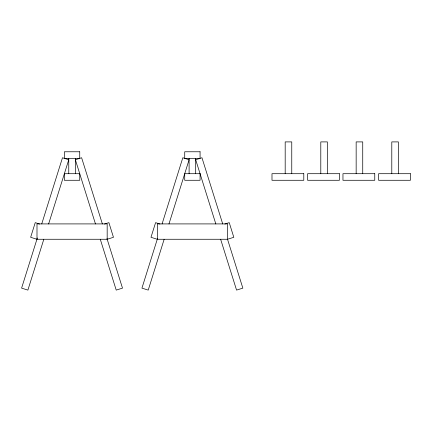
<?xml version="1.0" encoding="UTF-8"?>
<svg xmlns="http://www.w3.org/2000/svg" width="432" height="432" viewBox="0 0 432 432"><rect width="100%" height="100%" fill="white"/><g stroke="black" fill="none" stroke-linecap="round" stroke-linejoin="round"><path stroke-width="0.65" d="M37.325 237.989L21.6 288.128L27.88 290.099L43.789 239.36M41.742 223.906L62.483 157.756L68.758 159.727L48.622 223.949M157.453 238.675L141.944 288.128L148.225 290.099L164.133 239.36M162.086 223.906L182.828 157.756L189.108 159.727L168.966 223.949M104.495 224.019L108.891 222.647L113.459 237.303L107.174 239.263L36.995 239.263L36.995 223.911L107.174 223.911L107.174 239.263M224.84 224.019L229.241 222.647L233.804 237.303L227.524 239.263L157.345 239.263L157.345 223.911L227.524 223.911L227.524 239.263L242.849 288.128L236.569 290.099L220.66 239.36M159.975 224.024L155.585 222.647L150.989 237.292L157.27 239.263M39.631 224.024L35.235 222.647L30.645 237.292L36.925 239.263M222.707 223.906L201.965 157.756L195.685 159.727L215.827 223.949M102.362 223.906L81.616 157.756L75.341 159.727L95.477 223.949M106.996 238.675L122.499 288.128L116.224 290.099L100.31 239.36M398.374 173.702L398.374 141.901L391.792 141.901L391.792 173.702M362.734 173.702L362.734 141.901L356.157 141.901L356.157 173.702M327.37 173.702L327.37 141.901L320.792 141.901L320.792 173.702M291.762 173.702L291.762 141.901L285.185 141.901L285.185 173.702M195.685 158.35L195.685 173.702M189.108 158.35L189.108 173.702M75.341 158.35L75.341 173.702M68.758 158.35L68.758 173.702M79.726 151.772L64.373 151.772L64.373 158.35L79.726 158.35L79.726 151.772M200.07 151.772L184.718 151.772L184.718 158.35L200.07 158.35L200.07 151.772M79.726 173.702L64.373 173.702L64.373 180.279L79.726 180.279L79.726 173.702M200.07 173.702L184.718 173.702L184.718 180.279L200.07 180.279L200.07 173.702M303.793 173.702L271.993 173.702L271.993 180.279L303.793 180.279L303.793 173.702M339.401 173.702L307.6 173.702L307.6 180.279L339.401 180.279L339.401 173.702M374.76 173.702L342.965 173.702L342.965 180.279L374.76 180.279L374.76 173.702M410.4 173.702L378.599 173.702L378.599 180.279L410.4 180.279L410.4 173.702"/></g></svg>
